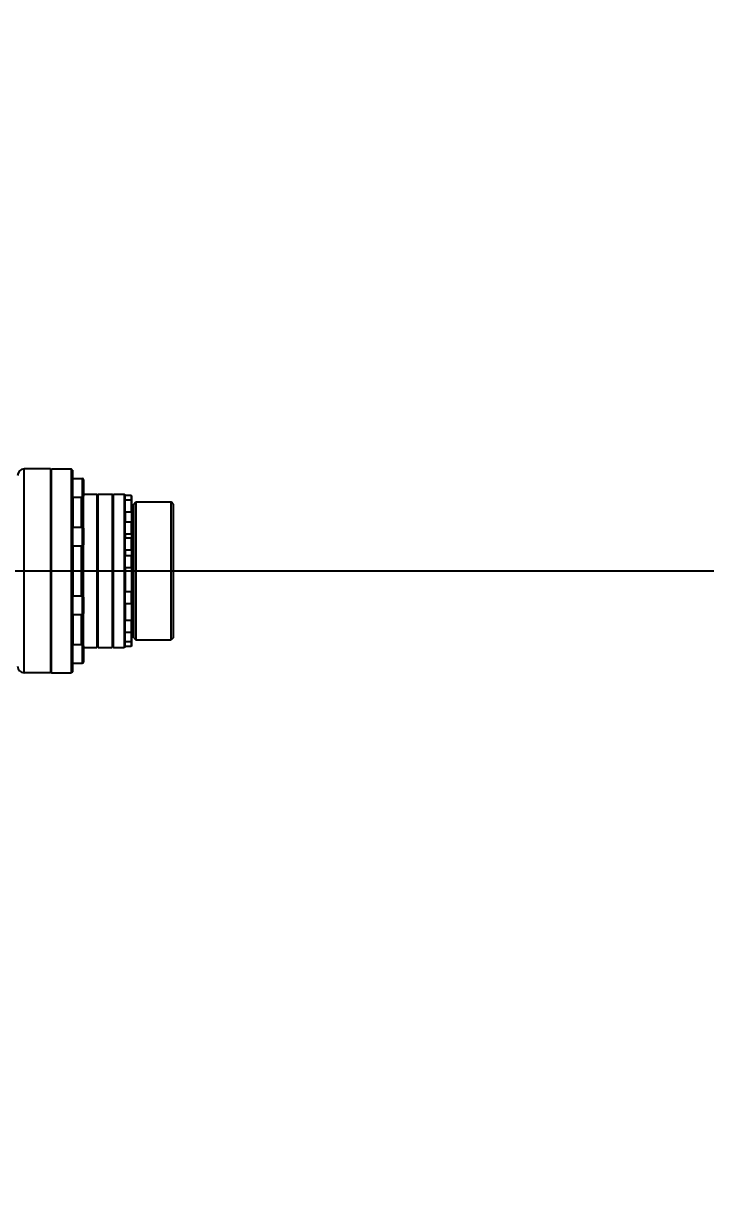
# Model space of a CAD drawing. Header units: millimetres. Extents: x 7426 to 8737, y 124 to 421.
# Drawn here: x 8527.44 to 8537.82, y 200.83 to 218.45 of the extents above; entities that cross this region are included whole.
import ezdxf
from ezdxf import colors
from ezdxf.entities.mleader import LeaderData, LeaderLine
from ezdxf.math import Vec2, Vec3

# ---------------------------------------------------------------- set-up
doc = ezdxf.new("R2010")
doc.units = ezdxf.units.MM
doc.linetypes.add('CENTER', pattern=[0.6, 0.375, -0.075, 0.075, -0.075])
for name, color, linetype in [('中心线', 7, 'Continuous'), ('外形图', 7, 'Continuous'), ('多重引线', 7, 'Continuous'), ('尺寸标注', 7, 'Continuous')]:
    doc.layers.add(name, color=color, linetype=linetype)
doc.styles.add('微软雅黑', font='msyh.ttc')
doc.dimstyles.new('尺寸标注_1_30比例', dxfattribs={"dimtxt": 2.1, "dimasz": 1.7, "dimexe": 0.5, "dimexo": 0.4, "dimgap": 0.5, "dimtad": 1, "dimdec": 1, "dimlfac": 30, "dimdsep": 46, "dimtxsty": '微软雅黑', "dimcen": 0.09, "dimadec": 0, "dimazin": 0, "dimtp": 0.01, "dimtm": 0.01, "dimtfac": 1, "dimtdec": 1, "dimtofl": 0, "dimtmove": 0, "dimatfit": 3, "dimfxl": 1, "dimtolj": 1, "dimarcsym": 0})

# ---------------------------------------------------------------- blocks, each defined once
blk = doc.blocks.new('*D1305')
at = {"layer": 'Defpoints', "color": 0}
for p in [(8485.004, 232.424), (8436.192, 220.424), (8494.624, 210.121), (8494.624, 210.121), (8553.958, 210.121)]:
    blk.add_point(p, dxfattribs=at)
at = {"layer": '尺寸标注', "color": 0, "lineweight": -2, "ltscale": 10}
blk.add_arc((8494.624, 210.121), 24.29, 4.0109, 165.9891, dxfattribs=at)
at = {"layer": '尺寸标注', "color": 0}
for points in [[(8470.78, 216.06), (8471.335, 215.942), (8470.704, 214.338)], [(8518.571, 211.81), (8519.138, 211.83), (8518.914, 210.121)]]:
    blk.add_solid(points, dxfattribs=at)
at = {"layer": '尺寸标注', "color": 0, "insert": (8503.409, 234.464), "char_height": 2.1, "attachment_point": 5, "rotation": 340.1577, "style": '微软雅黑'}
blk.add_mtext('\\A1;+\\A1;170%%d', dxfattribs=at)
blk = doc.blocks.new('*D1306')
at = {"layer": 'Defpoints', "color": 0}
for p in [(8494.444, 210.116), (8494.444, 210.116), (8553.778, 210.116), (8436.012, 199.813), (8484.749, 187.639)]:
    blk.add_point(p, dxfattribs=at)
at = {"layer": '尺寸标注', "color": 0, "lineweight": -2, "ltscale": 10}
blk.add_arc((8494.444, 210.116), 24.479, 193.9799, 356.0201, dxfattribs=at)
at = {"layer": '尺寸标注', "color": 0}
for points in [[(8519.147, 208.407), (8518.581, 208.427), (8518.923, 210.116)], [(8470.968, 204.261), (8470.414, 204.143), (8470.338, 205.865)]]:
    blk.add_solid(points, dxfattribs=at)
at = {"layer": '尺寸标注', "color": 0, "insert": (8501.626, 188.384), "char_height": 2.1, "attachment_point": 5, "rotation": 18.2861, "style": '微软雅黑'}
blk.add_mtext('\\A1;-\\A1;170%%d', dxfattribs=at)

msp = doc.modelspace()

# ---------------------------------------------------------------- linework, layer by layer
at = {"layer": '中心线', "linetype": 'CENTER', "ltscale": 50}
msp.add_line((8494.6243, 210.1207), (8553.9577, 210.1207), dxfattribs=at)
at = {"layer": '外形图', "linetype": 'Continuous'}
for p, q in [((8527.8577, 211.6707), (8527.4577, 211.6707)), ((8527.4577, 208.5707), (8527.4577, 211.6707)), ((8527.8577, 211.654), (8527.8743, 211.6707)), ((8527.8577, 211.6707), (8527.8577, 208.5707)), ((8527.8743, 211.6707), (8528.1743, 211.6707)), ((8527.8743, 208.5707), (8527.8743, 211.6707)), ((8528.191, 211.654), (8528.1743, 211.6707)), ((8528.1743, 211.6707), (8528.1743, 208.5707)), ((8528.191, 211.654), (8528.191, 208.5873)), ((8528.191, 211.525), (8528.341, 211.525)), ((8528.341, 211.525), (8528.341, 211.2416)), ((8528.3577, 211.5083), (8528.3577, 211.2583)), ((8528.3577, 211.2873), (8528.5643, 211.2873)), ((8528.5743, 211.2773), (8528.5643, 211.2873)), ((8528.5643, 211.2873), (8528.5643, 208.954)), ((8528.5743, 211.2773), (8528.5843, 211.2873)), ((8528.5743, 208.964), (8528.5743, 211.2773)), ((8528.5843, 211.2873), (8528.7935, 211.2873)), ((8528.5843, 208.954), (8528.5843, 211.2873)), ((8528.8035, 211.2773), (8528.7935, 211.2873)), ((8528.7935, 211.2873), (8528.7935, 208.954)), ((8528.8035, 211.2773), (8528.8135, 211.2873)), ((8528.8035, 208.964), (8528.8035, 211.2773)), ((8528.8135, 211.2873), (8528.9793, 211.2873)), ((8528.8135, 208.954), (8528.8135, 211.2873)), ((8528.991, 211.2757), (8528.9793, 211.2873)), ((8528.9793, 211.2873), (8528.9793, 208.954)), ((8528.991, 208.9657), (8528.991, 211.2757)), ((8528.191, 211.2416), (8528.341, 211.2416)), ((8528.2043, 210.7853), (8528.2043, 211.2416)), ((8528.3243, 211.2416), (8528.3243, 210.7853)), ((8528.3577, 210.7687), (8528.3577, 211.2583)), ((8529.0843, 211.2699), (8528.991, 211.2699)), ((8529.0843, 211.1978), (8528.991, 211.1978)), ((8529.091, 211.2632), (8529.0843, 211.2699)), ((8529.0843, 211.2699), (8529.0843, 211.0145)), ((8529.091, 211.1911), (8529.0843, 211.1978)), ((8529.091, 211.2632), (8529.091, 208.9781)), ((8529.1243, 211.1373), (8529.1577, 211.1707)), ((8529.1243, 209.104), (8529.1243, 211.1373)), ((8529.1577, 211.1707), (8529.691, 211.1707)), ((8529.1577, 211.1707), (8529.1577, 209.0707)), ((8529.7243, 211.1373), (8529.691, 211.1707)), ((8529.691, 209.0707), (8529.691, 211.1707)), ((8529.7243, 211.1373), (8529.7243, 209.104)), ((8529.0843, 211.0145), (8528.991, 211.0145)), ((8528.9977, 210.8617), (8528.9977, 211.0137)), ((8529.091, 211.0211), (8529.0843, 211.0145)), ((8529.1077, 211.0707), (8529.091, 211.0873)), ((8529.1077, 211.0706), (8529.1077, 209.1707)), ((8528.191, 210.7853), (8528.341, 210.7853)), ((8528.341, 210.7853), (8528.341, 210.502)), ((8528.3577, 210.7687), (8528.3577, 210.5187)), ((8529.0843, 210.8617), (8528.991, 210.8617)), ((8529.091, 210.855), (8529.0843, 210.8617)), ((8529.0843, 210.8617), (8529.0843, 210.6783)), ((8529.1243, 210.854), (8529.1077, 210.8707)), ((8529.0843, 210.6783), (8528.991, 210.6783)), ((8529.0843, 210.6205), (8528.991, 210.6205)), ((8528.9977, 210.6205), (8528.9977, 210.6783)), ((8529.091, 210.685), (8529.0843, 210.6783)), ((8529.091, 210.6139), (8529.0843, 210.6205)), ((8529.0843, 210.6205), (8529.0843, 210.4372)), ((8528.191, 210.502), (8528.341, 210.502)), ((8528.2043, 209.7393), (8528.2043, 210.502)), ((8528.3243, 210.502), (8528.3243, 209.7393)), ((8528.3577, 209.7227), (8528.3577, 210.5187)), ((8529.0843, 210.4372), (8528.991, 210.4372)), ((8528.9977, 210.3516), (8528.9977, 210.4372)), ((8529.091, 210.4439), (8529.0843, 210.4372)), ((8529.0843, 210.3516), (8528.991, 210.3516)), ((8529.091, 210.3449), (8529.0843, 210.3516)), ((8529.0843, 210.3516), (8529.0843, 210.1682)), ((8529.0843, 210.1682), (8528.991, 210.1682)), ((8528.9977, 209.8041), (8528.9977, 210.1682)), ((8529.091, 210.1749), (8529.0843, 210.1682)), ((8528.191, 209.7393), (8528.341, 209.7393)), ((8528.341, 209.7393), (8528.341, 209.456)), ((8528.3577, 209.7227), (8528.3577, 209.4727)), ((8529.0843, 209.8041), (8528.991, 209.8041)), ((8529.091, 209.7975), (8529.0843, 209.8041)), ((8529.0843, 209.8041), (8529.0843, 209.6208)), ((8529.0843, 209.6208), (8528.991, 209.6208)), ((8528.9977, 209.3661), (8528.9977, 209.6208)), ((8529.091, 209.6275), (8529.0843, 209.6208)), ((8528.191, 209.456), (8528.341, 209.456)), ((8528.2043, 208.9997), (8528.2043, 209.456)), ((8528.3243, 209.456), (8528.3243, 208.9997)), ((8528.3577, 208.983), (8528.3577, 209.4727)), ((8529.0843, 209.3661), (8528.991, 209.3661)), ((8529.091, 209.3594), (8529.0843, 209.3661)), ((8529.0843, 209.3661), (8529.0843, 208.9715)), ((8529.1243, 209.3873), (8529.1077, 209.3707)), ((8529.0843, 209.1828), (8528.991, 209.1828)), ((8529.091, 209.1894), (8529.0843, 209.1828)), ((8529.1077, 209.1707), (8529.091, 209.154)), ((8528.191, 208.9997), (8528.341, 208.9997)), ((8528.341, 208.9997), (8528.341, 208.7164)), ((8529.0843, 209.0435), (8528.991, 209.0435)), ((8529.091, 209.0502), (8529.0843, 209.0435)), ((8529.1243, 209.104), (8529.1577, 209.0707)), ((8529.1577, 209.0707), (8529.691, 209.0707)), ((8529.7243, 209.104), (8529.691, 209.0707)), ((8528.3577, 208.983), (8528.3577, 208.733)), ((8528.3577, 208.954), (8528.5643, 208.954)), ((8528.5743, 208.964), (8528.5643, 208.954)), ((8528.5743, 208.964), (8528.5843, 208.954)), ((8528.5843, 208.954), (8528.7935, 208.954)), ((8528.8035, 208.964), (8528.7935, 208.954)), ((8528.8035, 208.964), (8528.8135, 208.954)), ((8528.8135, 208.954), (8528.9793, 208.954)), ((8528.991, 208.9657), (8528.9793, 208.954)), ((8529.0843, 208.9715), (8528.991, 208.9715)), ((8529.091, 208.9781), (8529.0843, 208.9715)), ((8528.191, 208.7164), (8528.341, 208.7164)), ((8527.8577, 208.5707), (8527.4577, 208.5707)), ((8527.8577, 208.5873), (8527.8743, 208.5707)), ((8527.8743, 208.5707), (8528.1743, 208.5707)), ((8528.191, 208.5873), (8528.1743, 208.5707))]:
    msp.add_line(p, q, dxfattribs=at)
at = {"layer": '外形图'}
msp.add_arc((8494.6243, 210.1207), 59.3333, 190, 44.357129, dxfattribs=at)
at = {"layer": '外形图', "linetype": 'Continuous'}
for centre, radius, start, end in [((8527.4577, 211.5707), 0.1, 90, 180), ((8528.341, 211.5083), 0.0167, 0, 90), ((8528.341, 211.2583), 0.0167, 270, 0), ((8528.341, 210.7687), 0.0167, 0, 90), ((8528.341, 210.5187), 0.0167, 270, 0), ((8528.341, 209.7227), 0.0167, 0, 90), ((8528.341, 209.4727), 0.0167, 270, 0), ((8528.341, 208.983), 0.0167, 0, 90), ((8527.4577, 208.6707), 0.1, 180, 270), ((8528.341, 208.733), 0.0167, 270, 0)]:
    msp.add_arc(centre, radius, start, end, dxfattribs=at)

# ---------------------------------------------------------------- dimensions: what is measured, and where the dimension line sits
at = {"layer": '尺寸标注', "ltscale": 10}
for base, line1, line2, text, picture, middle in [((8485.0037, 232.4237), ((8494.6243, 210.1207), (8553.9577, 210.1207)), ((8494.6243, 210.1207), (8436.1924, 220.4238)), '\\A1;+<>', '*D1305', (8502.869, 232.9681)), ((8484.7488, 187.639), ((8494.4443, 210.1157), (8553.7776, 210.1157)), ((8494.4443, 210.1157), (8436.0124, 199.8125)), '\\A1;-<>', '*D1306', (8502.1248, 186.8732))]:
    dim = msp.add_angular_dim_2l(base=base, line1=line1, line2=line2, text=text, dimstyle='尺寸标注_1_30比例', dxfattribs=at)
    dim.commit()
    dim.dimension.update_dxf_attribs({"geometry": picture, "text_midpoint": middle, "dimtype": 162})

# ---------------------------------------------------------------- leaders
at = {"layer": '多重引线'}
ml = msp.add_multileader_mtext('Standard', dxfattribs=at)
ml.set_content('R294', style='微软雅黑')
ml.set_leader_properties()
ml.build(insert=Vec2(0, 0))
ml.multileader.update_dxf_attribs({"text_left_attachment_type": 5, "text_right_attachment_type": 5, "dogleg_length": 0.5, "arrow_head_size": 1.7})
ctx = ml.context
ctx.base_point, ctx.char_height, ctx.arrow_head_size, ctx.landing_gap_size, ctx.plane_origin = Vec3(8572.704, 260.4725), 2.1, 1.7, 0.02, Vec3(8629.3118, 289.1208)
ctx.left_attachment, ctx.right_attachment = 5, 5
notes = []
notes.append((ctx, [(0, (1, 1, 0), (8572.704, 260.4725), (1, 0), 0, [(0, [(8502.6898, 215.6438)], 0, [])])]))
ctx.mtext.insert, ctx.mtext.flow_direction = Vec3(8572.724, 262.643), 5
for ctx, leaders in notes:
    for number, flags, end, landing, length, lines in leaders:
        leader = LeaderData()
        leader.index, (leader.has_last_leader_line, leader.has_dogleg_vector, leader.attachment_direction) = number, flags
        leader.last_leader_point, leader.dogleg_vector, leader.dogleg_length = Vec3(end), Vec3(landing), length
        for number, points, colour, breaks in lines:
            line = LeaderLine()
            line.index, line.vertices, line.color, line.breaks = number, Vec3.list(points), colors.encode_raw_color(colour), breaks
            leader.lines.append(line)
        ctx.leaders.append(leader)

doc.saveas('drawing.dxf')
